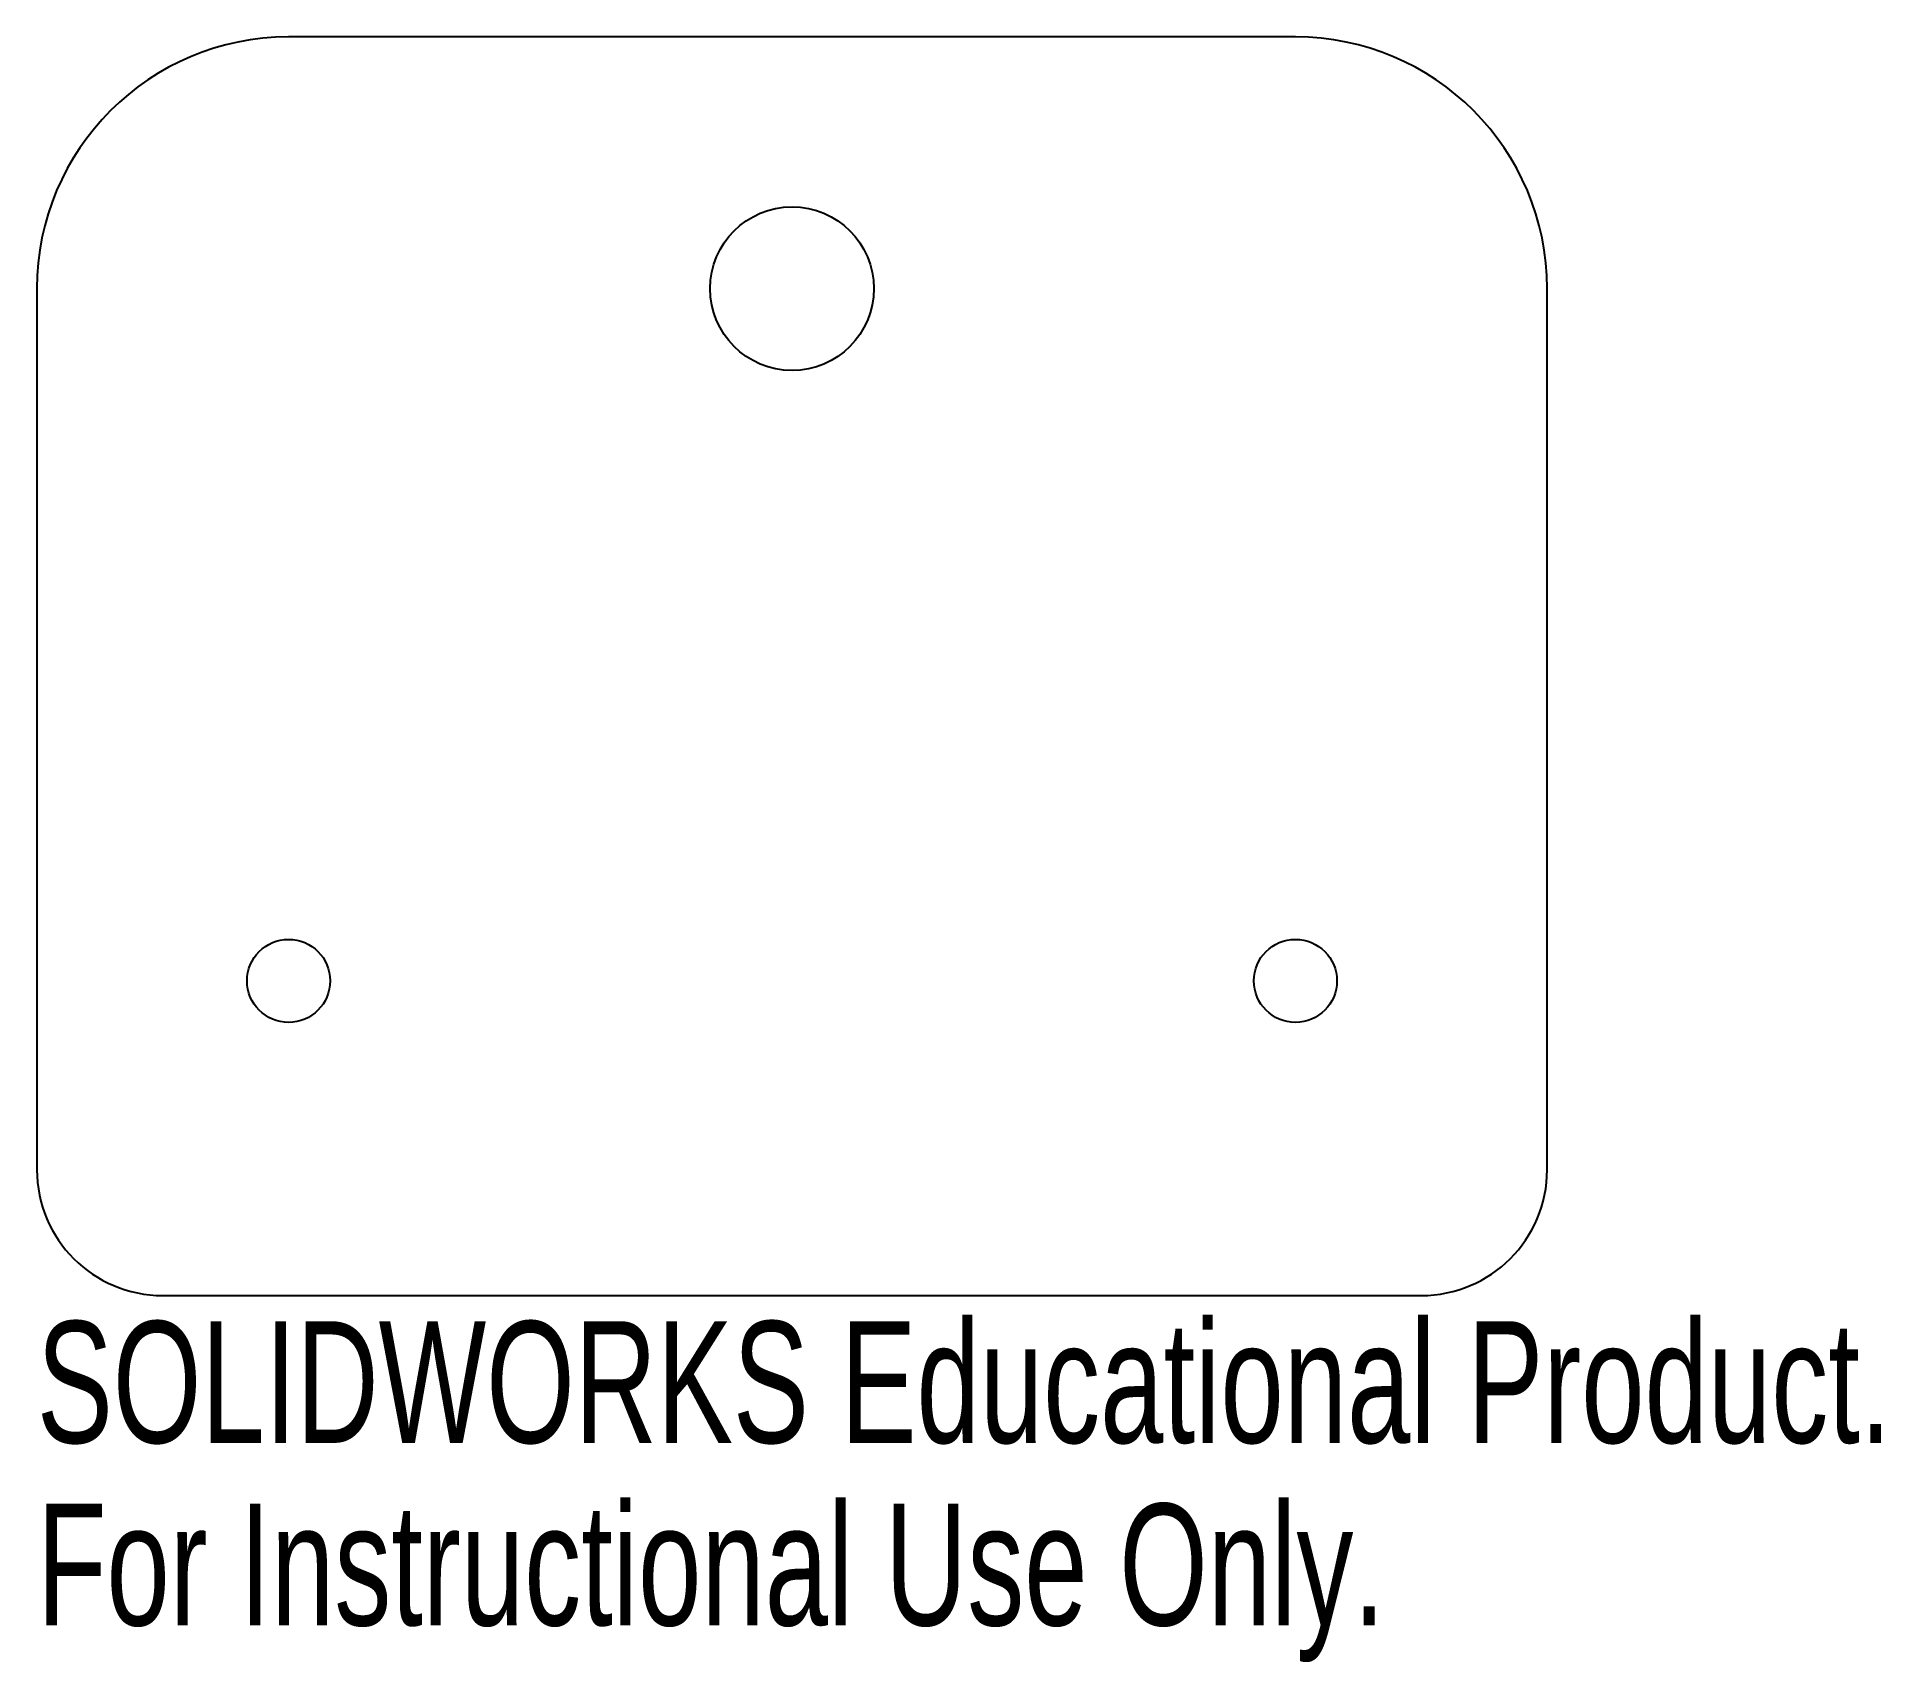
# Model space of a CAD drawing. Header units: millimetres. Extents: x 0 to 73.3, y -14.6 to 50.
import ezdxf

# ---------------------------------------------------------------- set-up
doc = ezdxf.new("R2010")
doc.units = ezdxf.units.MM
doc.styles.add('SLDTEXTSTYLE0', font='TXT', dxfattribs={"width": 0.7})

msp = doc.modelspace()

# ---------------------------------------------------------------- linework, layer by layer
at = {"color": 7, "linetype": 'Continuous', "lineweight": 25}
for p, q in [((50, 50), (10, 50)), ((0, 40), (0, 5)), ((60, 5), (60, 40)), ((5, 0), (55, 0))]:
    msp.add_line(p, q, dxfattribs=at)
for centre, radius in [((30, 40), 3.25), ((10, 12.5), 1.65), ((50, 12.5), 1.65)]:
    msp.add_circle(centre, radius, dxfattribs=at)
for centre, radius, start, end in [((10, 40), 10, 90, 180), ((50, 40), 10, 0, 90), ((5, 5), 5, 180, 270), ((55, 5), 5, 270, 0)]:
    msp.add_arc(centre, radius, start, end, dxfattribs=at)

# ---------------------------------------------------------------- texts
at = {"color": 7, "linetype": 'Continuous', "char_height": 4.83362, "attachment_point": 1, "style": 'SLDTEXTSTYLE0'}
for s, insert in [('SOLIDWORKS Educational Product.', (0, -1.02)), ('For Instructional Use Only.', (0, -8.27))]:
    msp.add_mtext(s, dxfattribs=dict(at, insert=insert))

doc.saveas('drawing.dxf')
